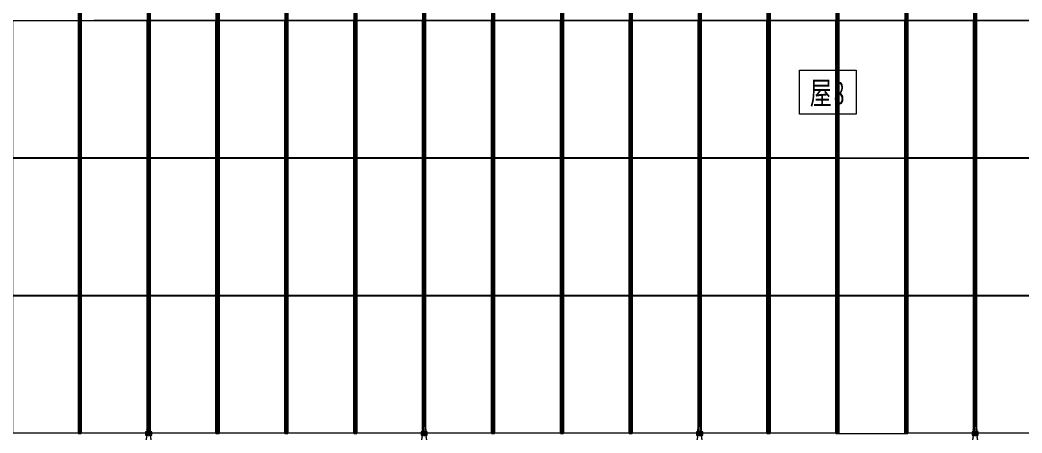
# Model space of a CAD drawing. Header units: millimetres. Extents: x 124696 to 347024, y 412631 to 564609.
# Drawn here: x 251071 to 267438, y 469861 to 476606 of the extents above; entities that cross this region are included whole.
import ezdxf

# ---------------------------------------------------------------- set-up
doc = ezdxf.new("R2010")
doc.units = ezdxf.units.MM
doc.header["$LTSCALE"] = 1500
doc.header["$MEASUREMENT"] = 0
doc.linetypes.add('二层平面图$0$轴网线_12_3_3_3 mm', pattern=[21, 12, -3, 3, -3])
doc.layers.add('0-建筑底图', color=7, linetype='Continuous')
for name, color, linetype, lineweight in [('二层平面图$0$A-LINE', 7, 'Continuous', 9), ('二层平面图$0$A-NORM-MODEL', 6, 'Continuous', 9), ('二层平面图$0$A-WALL-CURT-PANEL-2', 7, 'Continuous', 9), ('二层平面图$0$A-WALL-CURT-STILE-2', 7, 'Continuous', 9), ('二层平面图$0$ANNO-DOTE-1', 10, '二层平面图$0$轴网线_12_3_3_3 mm', 15), ('二层平面图$0$ANNO-TEXT', 7, 'Continuous', 15), ('二层平面图$0$ANNO-TEXT-1', 1, 'Continuous', 15)]:
    doc.layers.add(name, color=color, linetype=linetype, lineweight=lineweight)
doc.styles.add('二层平面图$0$黑体', font='simhei.ttf', dxfattribs={"width": 0.7, "height": 375})

# ---------------------------------------------------------------- blocks, each defined once
blk = doc.blocks.new('二层平面图$0$拉锁节点_泳池屋面2 - 拉锁节点_泳池屋面2-8581170-104-2F')
at = {"layer": '二层平面图$0$A-LINE'}
for p, q in [((-143, 51), (-197, 41)), ((-49, 32), (-2, 32)), ((43, 10), (-41, 10)), ((-25, 50), (-25, 32)), ((0, 50), (-25, 50)), ((-25, 12), (-25, 10)), ((25, 50), (0, 50)), ((25, 32), (25, 50)), ((25, 10), (25, 12)), ((43, 10), (107, 10)), ((-197, -41), (-143, -51)), ((-2, -32), (-49, -32)), ((-41, -10), (43, -10)), ((-25, -10), (-25, -12)), ((-25, -32), (-25, -50)), ((-25, -50), (0, -50)), ((0, -50), (25, -50)), ((25, -12), (25, -10)), ((25, -50), (25, -32)), ((107, -10), (43, -10))]:
    blk.add_line(p, q, dxfattribs=at)
at = {"layer": '二层平面图$0$A-LINE', "flags": 128}
for points in [[(-40, 12), (-21, 12), (-1, 12)], [(67, 32), (69, 29), (70, 26), (71, 24), (71, 22), (72, 20), (72, 19), (73, 17), (73, 16), (73, 15), (73, 14), (74, 12), (74, 12)], [(-1, -12), (-21, -12), (-40, -12)], [(67, -32), (69, -29), (70, -26), (71, -24), (71, -22), (72, -20), (72, -19), (73, -17), (73, -16), (73, -15), (73, -14), (74, -12), (74, -12)]]:
    blk.add_lwpolyline(points, dxfattribs=at)
at = {"layer": '二层平面图$0$A-LINE'}
for start_param, end_param in [(0.030255, 1.251201), (1.890392, 3.111338)]:
    blk.add_ellipse((-197, 0), major_axis=(0, 41), ratio=0.169005, start_param=start_param, end_param=end_param, dxfattribs=at)
for points, knots in [([(-49, 32), (-53, 33), (-61, 34), (-71, 36), (-79, 38), (-85, 39), (-89, 40), (-93, 41), (-96, 42), (-99, 42), (-103, 43), (-108, 44), (-113, 45), (-116, 45), (-118, 46), (-119, 46), (-120, 46), (-122, 47), (-125, 47), (-130, 48), (-134, 49), (-137, 49), (-139, 50), (-140, 50), (-140, 50), (-142, 50), (-143, 50), (-143, 50), (-143, 50)], [-1, -1, -1, -1, -0.9444444, -0.8888889, -0.8611111, -0.8333333, -0.8055556, -0.7916667, -0.7777778, -0.7638889, -0.75, -0.7222222, -0.6944444, -0.6805556, -0.6736111, -0.6666667, -0.6597222, -0.6527778, -0.6388889, -0.6111111, -0.5833333, -0.5694444, -0.5555556, -0.5486111, -0.5416667, -0.5277778, -0.5, -0.4930197, -0.4930197, -0.4930197, -0.4930197]), ([(67, 32), (67, 32), (67, 32), (64, 32), (58, 32), (49, 32), (38, 32), (26, 32), (12, 32), (3, 32), (-2, 32)], [-0.4511759, -0.4511759, -0.4511759, -0.4511759, -0.4117647, -0.3529412, -0.2941176, -0.2352941, -0.1764706, -0.1176471, -0.0588235, 0, 0, 0, 0]), ([(-1, 12), (4, 12), (13, 12), (27, 12), (40, 12), (51, 12), (61, 12), (67, 12), (70, 12), (72, 12), (73, 12), (74, 12), (74, 12)], [-1, -1, -1, -1, -0.9444444, -0.8888889, -0.8333333, -0.7777778, -0.7222222, -0.6666667, -0.6388889, -0.6111111, -0.5833333, -0.5555556, -0.5555556, -0.5555556, -0.5555556]), ([(-143, -50), (-143, -50), (-143, -50), (-142, -50), (-140, -50), (-140, -50), (-139, -50), (-137, -49), (-134, -49), (-130, -48), (-125, -47), (-122, -47), (-120, -46), (-119, -46), (-118, -46), (-116, -45), (-113, -45), (-108, -44), (-103, -43), (-99, -42), (-96, -42), (-93, -41), (-89, -40), (-85, -39), (-79, -38), (-71, -36), (-61, -34), (-53, -33), (-49, -32)], [-0.5073636, -0.5073636, -0.5073636, -0.5073636, -0.5, -0.4722222, -0.4583333, -0.4513889, -0.4444444, -0.4305556, -0.4166667, -0.3888889, -0.3611111, -0.3472222, -0.3402778, -0.3333333, -0.3263889, -0.3194444, -0.3055556, -0.2777778, -0.25, -0.2361111, -0.2222222, -0.2083333, -0.1944444, -0.1666667, -0.1388889, -0.1111111, -0.0555556, 0, 0, 0, 0]), ([(-2, -32), (2, -32), (7, -32), (14, -32), (21, -32), (29, -32), (39, -32), (49, -32), (58, -32), (64, -32), (67, -32), (67, -32), (67, -32)], [-1, -1, -1, -1, -0.9558824, -0.9338235, -0.9117647, -0.8676471, -0.8235294, -0.7647059, -0.7058824, -0.6470588, -0.5882353, -0.5485298, -0.5485298, -0.5485298, -0.5485298])]:
    blk.add_open_spline(points, degree=3, knots=knots, dxfattribs=at)
for points in [[(-40, 0), (-40, 2), (-40, 6), (-40, 10), (-40, 12)], [(-40, -12), (-40, -10), (-40, -6), (-40, -2), (-40, 0)], [(74, -12), (74, -12), (72, -12), (68, -12), (61, -12), (51, -12), (40, -12), (27, -12), (13, -12), (4, -12), (-1, -12)]]:
    blk.add_open_spline(points, degree=3, dxfattribs=at)
at = {"layer": '二层平面图$0$A-NORM-MODEL'}
for start_param, end_param in [(4.712389, 6.31344), (3.111338, 4.712389)]:
    blk.add_ellipse((-197, 0), major_axis=(0, 41), ratio=0.169005, start_param=start_param, end_param=end_param, dxfattribs=at)
for points, knots in [([(-143, 50), (-143, 50), (-144, 50), (-143, 50), (-143, 50), (-143, 50), (-143, 50)], [-0.49301965, -0.49301965, -0.49301965, -0.49301965, -0.47222222, -0.45833333, -0.45138889, -0.44444444, -0.44444444, -0.44444444, -0.44444444]), ([(-143, -50), (-143, -50), (-143, -50), (-143, -50), (-144, -50), (-143, -50), (-143, -50)], [-0.55555556, -0.55555556, -0.55555556, -0.55555556, -0.54861111, -0.54166667, -0.52777778, -0.50736357, -0.50736357, -0.50736357, -0.50736357])]:
    blk.add_open_spline(points, degree=3, knots=knots, dxfattribs=at)
for points in [[(67, 32), (67, 32), (67, 32), (67, 32)], [(67, -32), (67, -32), (67, -32), (67, -32)]]:
    blk.add_open_spline(points, degree=3, dxfattribs=at)
blk = doc.blocks.new('二层平面图$0$拉锁节点_泳池屋面2 - 拉锁节点_泳池屋面2-V401-104-2F')
at = {"layer": '二层平面图$0$A-LINE'}
for p, q in [((-143, 51), (-197, 41)), ((-49, 32), (-2, 32)), ((43, 10), (-41, 10)), ((-25, 50), (-25, 32)), ((0, 50), (-25, 50)), ((-25, 12), (-25, 10)), ((25, 50), (0, 50)), ((25, 32), (25, 50)), ((25, 10), (25, 12)), ((43, 10), (107, 10)), ((-197, -41), (-143, -51)), ((-2, -32), (-49, -32)), ((-41, -10), (43, -10)), ((-25, -10), (-25, -12)), ((-25, -32), (-25, -50)), ((-25, -50), (0, -50)), ((0, -50), (25, -50)), ((25, -12), (25, -10)), ((25, -50), (25, -32)), ((107, -10), (43, -10))]:
    blk.add_line(p, q, dxfattribs=at)
at = {"layer": '二层平面图$0$A-LINE', "flags": 128}
for points in [[(-40, 12), (-21, 12), (-1, 12)], [(67, 32), (69, 29), (70, 26), (71, 24), (71, 22), (72, 20), (72, 19), (73, 17), (73, 16), (73, 15), (73, 14), (74, 12), (74, 12)], [(-1, -12), (-21, -12), (-40, -12)], [(67, -32), (69, -29), (70, -26), (71, -24), (71, -22), (72, -20), (72, -19), (73, -17), (73, -16), (73, -15), (73, -14), (74, -12), (74, -12)]]:
    blk.add_lwpolyline(points, dxfattribs=at)
at = {"layer": '二层平面图$0$A-LINE'}
for start_param, end_param in [(0.030255, 1.220408), (1.890392, 3.111338)]:
    blk.add_ellipse((-197, 0), major_axis=(0, 41), ratio=0.169005, start_param=start_param, end_param=end_param, dxfattribs=at)
for points, knots in [([(-49, 32), (-53, 33), (-61, 34), (-71, 36), (-79, 38), (-85, 39), (-89, 40), (-93, 41), (-96, 42), (-99, 42), (-103, 43), (-108, 44), (-113, 45), (-116, 45), (-118, 46), (-119, 46), (-120, 46), (-122, 47), (-125, 47), (-130, 48), (-134, 49), (-137, 49), (-139, 50), (-140, 50), (-140, 50), (-142, 50), (-143, 50), (-143, 50), (-143, 50)], [-1, -1, -1, -1, -0.9444444, -0.8888889, -0.8611111, -0.8333333, -0.8055556, -0.7916667, -0.7777778, -0.7638889, -0.75, -0.7222222, -0.6944444, -0.6805556, -0.6736111, -0.6666667, -0.6597222, -0.6527778, -0.6388889, -0.6111111, -0.5833333, -0.5694444, -0.5555556, -0.5486111, -0.5416667, -0.5277778, -0.5, -0.4930197, -0.4930197, -0.4930197, -0.4930197]), ([(67, 32), (67, 32), (67, 32), (64, 32), (58, 32), (49, 32), (38, 32), (26, 32), (12, 32), (3, 32), (-2, 32)], [-0.4511759, -0.4511759, -0.4511759, -0.4511759, -0.4117647, -0.3529412, -0.2941176, -0.2352941, -0.1764706, -0.1176471, -0.0588235, 0, 0, 0, 0]), ([(-1, 12), (4, 12), (13, 12), (27, 12), (40, 12), (51, 12), (61, 12), (67, 12), (70, 12), (72, 12), (73, 12), (74, 12), (74, 12)], [-1, -1, -1, -1, -0.9444444, -0.8888889, -0.8333333, -0.7777778, -0.7222222, -0.6666667, -0.6388889, -0.6111111, -0.5833333, -0.5555556, -0.5555556, -0.5555556, -0.5555556]), ([(-143, -50), (-143, -50), (-143, -50), (-142, -50), (-140, -50), (-140, -50), (-139, -50), (-137, -49), (-134, -49), (-130, -48), (-125, -47), (-122, -47), (-120, -46), (-119, -46), (-118, -46), (-116, -45), (-113, -45), (-108, -44), (-103, -43), (-99, -42), (-96, -42), (-93, -41), (-89, -40), (-85, -39), (-79, -38), (-71, -36), (-61, -34), (-53, -33), (-49, -32)], [-0.5073636, -0.5073636, -0.5073636, -0.5073636, -0.5, -0.4722222, -0.4583333, -0.4513889, -0.4444444, -0.4305556, -0.4166667, -0.3888889, -0.3611111, -0.3472222, -0.3402778, -0.3333333, -0.3263889, -0.3194444, -0.3055556, -0.2777778, -0.25, -0.2361111, -0.2222222, -0.2083333, -0.1944444, -0.1666667, -0.1388889, -0.1111111, -0.0555556, 0, 0, 0, 0]), ([(-2, -32), (2, -32), (7, -32), (14, -32), (21, -32), (29, -32), (39, -32), (49, -32), (58, -32), (64, -32), (67, -32), (67, -32), (67, -32)], [-1, -1, -1, -1, -0.9558824, -0.9338235, -0.9117647, -0.8676471, -0.8235294, -0.7647059, -0.7058824, -0.6470588, -0.5882353, -0.5485298, -0.5485298, -0.5485298, -0.5485298])]:
    blk.add_open_spline(points, degree=3, knots=knots, dxfattribs=at)
for points in [[(-40, 0), (-40, 2), (-40, 6), (-40, 10), (-40, 12)], [(-40, -12), (-40, -10), (-40, -6), (-40, -2), (-40, 0)], [(74, -12), (74, -12), (72, -12), (68, -12), (61, -12), (51, -12), (40, -12), (27, -12), (13, -12), (4, -12), (-1, -12)]]:
    blk.add_open_spline(points, degree=3, dxfattribs=at)
at = {"layer": '二层平面图$0$A-NORM-MODEL'}
for start_param, end_param in [(4.712389, 6.31344), (3.111338, 4.712389)]:
    blk.add_ellipse((-197, 0), major_axis=(0, 41), ratio=0.169005, start_param=start_param, end_param=end_param, dxfattribs=at)
for points, knots in [([(-143, 50), (-143, 50), (-144, 50), (-143, 50), (-143, 50), (-143, 50), (-143, 50)], [-0.49301965, -0.49301965, -0.49301965, -0.49301965, -0.47222222, -0.45833333, -0.45138889, -0.44444444, -0.44444444, -0.44444444, -0.44444444]), ([(-143, -50), (-143, -50), (-143, -50), (-143, -50), (-144, -50), (-143, -50), (-143, -50)], [-0.55555556, -0.55555556, -0.55555556, -0.55555556, -0.54861111, -0.54166667, -0.52777778, -0.50736357, -0.50736357, -0.50736357, -0.50736357])]:
    blk.add_open_spline(points, degree=3, knots=knots, dxfattribs=at)
for points in [[(67, 32), (67, 32), (67, 32), (67, 32)], [(67, -32), (67, -32), (67, -32), (67, -32)]]:
    blk.add_open_spline(points, degree=3, dxfattribs=at)
blk = doc.blocks.new('二层平面图$0$系统嵌板 - 玻璃-V405-104-2F')
at = {"layer": '二层平面图$0$A-WALL-CURT-PANEL-2'}
for p, q in [((106850, 15742), (105775, 15742)), ((105775, 15742), (105775, 14625)), ((105775, 14625), (105775, 13508)), ((105775, 13508), (106850, 13508))]:
    blk.add_line(p, q, dxfattribs=at)
blk = doc.blocks.new('二层平面图$0$系统嵌板 - 玻璃-V406-104-2F')
at = {"layer": '二层平面图$0$A-WALL-CURT-PANEL-2'}
for p, q in [((106850, 17992), (105775, 17992)), ((105775, 17992), (105775, 16875)), ((105775, 16875), (105775, 15758)), ((105775, 15758), (106850, 15758))]:
    blk.add_line(p, q, dxfattribs=at)
blk = doc.blocks.new('二层平面图$0$系统嵌板 - 玻璃-V407-104-2F')
at = {"layer": '二层平面图$0$A-WALL-CURT-PANEL-2'}
for p, q in [((106850, 20242), (105775, 20242)), ((105775, 20242), (105775, 19125)), ((105775, 19125), (105775, 18008)), ((105775, 18008), (106850, 18008))]:
    blk.add_line(p, q, dxfattribs=at)
blk = doc.blocks.new('二层平面图$0$系统嵌板 - 玻璃-V494-104-2F')
at = {"layer": '二层平面图$0$A-WALL-CURT-PANEL-2'}
for p, q in [((131600, 15742), (130525, 15742)), ((130525, 15742), (130525, 14625)), ((131600, 14625), (131600, 15742)), ((130525, 14625), (130525, 13569)), ((131600, 13508), (131600, 14625)), ((130550, 13508), (131600, 13508))]:
    blk.add_line(p, q, dxfattribs=at)
blk = doc.blocks.new('二层平面图$0$系统嵌板 - 玻璃-V486-104-2F')
at = {"layer": '二层平面图$0$A-WALL-CURT-PANEL-2'}
for p, q in [((133850, 17992), (132775, 17992)), ((132775, 17992), (132775, 16875)), ((133850, 16875), (133850, 17992)), ((132775, 16875), (132775, 15758)), ((133850, 15758), (133850, 16875)), ((132775, 15758), (133850, 15758))]:
    blk.add_line(p, q, dxfattribs=at)
blk = doc.blocks.new('二层平面图$0$系统嵌板 - 玻璃-V487-104-2F')
at = {"layer": '二层平面图$0$A-WALL-CURT-PANEL-2'}
for p, q in [((133850, 20242), (132775, 20242)), ((132775, 20242), (132775, 19125)), ((133850, 19125), (133850, 20242)), ((132775, 19125), (132775, 18008)), ((133850, 18008), (133850, 19125)), ((132775, 18008), (133850, 18008))]:
    blk.add_line(p, q, dxfattribs=at)
blk = doc.blocks.new('二层平面图$0$系统嵌板 - 玻璃-V498-104-2F')
at = {"layer": '二层平面图$0$A-WALL-CURT-PANEL-2'}
for p, q in [((130475, 15742), (129400, 15742)), ((129400, 15742), (129400, 14625)), ((130475, 14625), (130475, 15742)), ((129400, 14625), (129400, 13508)), ((130475, 13569), (130475, 14625)), ((129400, 13508), (130450, 13508))]:
    blk.add_line(p, q, dxfattribs=at)
blk = doc.blocks.new('二层平面图$0$系统嵌板 - 玻璃-V485-104-2F')
at = {"layer": '二层平面图$0$A-WALL-CURT-PANEL-2'}
for p, q in [((133850, 15742), (132775, 15742)), ((132775, 15742), (132775, 14625)), ((133850, 14625), (133850, 15742)), ((132775, 14625), (132775, 13508)), ((133850, 13508), (133850, 14625)), ((132775, 13508), (133850, 13508))]:
    blk.add_line(p, q, dxfattribs=at)
blk = doc.blocks.new('二层平面图$0$系统嵌板 - 玻璃-V506-104-2F')
at = {"layer": '二层平面图$0$A-WALL-CURT-PANEL-2'}
for p, q in [((120350, 15742), (119275, 15742)), ((119275, 15742), (119275, 14625)), ((120350, 14625), (120350, 15742)), ((119275, 14625), (119275, 13501)), ((120350, 13501), (120350, 14625)), ((119275, 13501), (120350, 13501))]:
    blk.add_line(p, q, dxfattribs=at)
blk = doc.blocks.new('二层平面图$0$系统嵌板 - 玻璃-V507-104-2F')
at = {"layer": '二层平面图$0$A-WALL-CURT-PANEL-2'}
for p, q in [((120350, 18000), (119275, 18000)), ((119275, 18000), (119275, 16875)), ((120350, 16875), (120350, 18000)), ((119275, 16875), (119275, 15758)), ((120350, 15758), (120350, 16875)), ((119275, 15758), (120350, 15758))]:
    blk.add_line(p, q, dxfattribs=at)
blk = doc.blocks.new('二层平面图$0$系统嵌板 - 玻璃-V508-104-2F')
at = {"layer": '二层平面图$0$A-WALL-CURT-PANEL-2'}
for p, q in [((120350, 20242), (119275, 20242)), ((119275, 20242), (119275, 19125)), ((120350, 19125), (120350, 20242)), ((119275, 19125), (119275, 18000)), ((120350, 18000), (120350, 19125)), ((119275, 18000), (120350, 18000))]:
    blk.add_line(p, q, dxfattribs=at)
blk = doc.blocks.new('二层平面图$0$矩形竖梃 - 泳池固定屋面龙骨_边-V532-104-2F')
at = {"layer": '二层平面图$0$A-WALL-CURT-STILE-2'}
for p, q in [((106850, 14625), (106850, 13501)), ((106865, 14625), (106865, 13500)), ((106885, 14625), (106885, 13500)), ((106900, 14625), (106900, 13501)), ((106850, 13501), (106865, 13500)), ((106865, 13500), (106885, 13500)), ((106885, 13500), (106900, 13501))]:
    blk.add_line(p, q, dxfattribs=at)
blk = doc.blocks.new('二层平面图$0$矩形竖梃 - 泳池固定屋面龙骨_边-V533-104-2F')
at = {"layer": '二层平面图$0$A-WALL-CURT-STILE-2'}
for p, q in [((106865, 15750), (106850, 15750)), ((106850, 15750), (106850, 14625)), ((106885, 15750), (106865, 15750)), ((106865, 15750), (106865, 14625)), ((106900, 15750), (106885, 15750)), ((106885, 15750), (106885, 14625)), ((106900, 15750), (106900, 14625))]:
    blk.add_line(p, q, dxfattribs=at)
blk = doc.blocks.new('二层平面图$0$矩形竖梃 - 泳池固定屋面龙骨_边-V534-104-2F')
at = {"layer": '二层平面图$0$A-WALL-CURT-STILE-2'}
for p, q in [((106850, 16875), (106850, 15750)), ((106865, 16875), (106865, 15750)), ((106885, 16875), (106885, 15750)), ((106900, 16875), (106900, 15750)), ((106850, 15750), (106865, 15750)), ((106865, 15750), (106885, 15750)), ((106885, 15750), (106900, 15750))]:
    blk.add_line(p, q, dxfattribs=at)
blk = doc.blocks.new('二层平面图$0$矩形竖梃 - 泳池固定屋面龙骨_边-13232947-104-2F')
at = {"layer": '二层平面图$0$A-WALL-CURT-STILE-2'}
for p, q in [((106865, 18000), (106850, 18000)), ((106850, 18000), (106850, 16875)), ((106885, 18000), (106865, 18000)), ((106865, 18000), (106865, 16875)), ((106900, 18000), (106885, 18000)), ((106885, 18000), (106885, 16875)), ((106900, 18000), (106900, 16875))]:
    blk.add_line(p, q, dxfattribs=at)
blk = doc.blocks.new('二层平面图$0$矩形竖梃 - 泳池固定屋面龙骨_边-13232948-104-2F')
at = {"layer": '二层平面图$0$A-WALL-CURT-STILE-2'}
for p, q in [((106850, 19125), (106850, 18000)), ((106865, 19125), (106865, 18000)), ((106885, 19125), (106885, 18000)), ((106900, 19125), (106900, 18000)), ((106850, 18000), (106865, 18000)), ((106865, 18000), (106885, 18000)), ((106885, 18000), (106900, 18000))]:
    blk.add_line(p, q, dxfattribs=at)
blk = doc.blocks.new('二层平面图$0$矩形竖梃 - 泳池固定屋面龙骨_边-V535-104-2F')
at = {"layer": '二层平面图$0$A-WALL-CURT-STILE-2'}
for p, q in [((106865, 20250), (106850, 20250)), ((106850, 20250), (106850, 19125)), ((106885, 20250), (106865, 20250)), ((106865, 20250), (106865, 19125)), ((106900, 20250), (106885, 20250)), ((106885, 20250), (106885, 19125)), ((106900, 20250), (106900, 19125))]:
    blk.add_line(p, q, dxfattribs=at)
blk = doc.blocks.new('二层平面图$0$矩形竖梃 - 泳池固定屋面龙骨_边-V536-104-2F')
at = {"layer": '二层平面图$0$A-WALL-CURT-STILE-2'}
for p, q in [((106850, 21375), (106850, 20250)), ((106865, 21375), (106865, 20250)), ((106885, 21375), (106885, 20250)), ((106900, 21375), (106900, 20250)), ((106850, 20250), (106865, 20250)), ((106865, 20250), (106885, 20250)), ((106885, 20250), (106900, 20250))]:
    blk.add_line(p, q, dxfattribs=at)
blk = doc.blocks.new('二层平面图$0$矩形竖梃 - 泳池固定屋面龙骨_中-V589-104-2F')
at = {"layer": '二层平面图$0$A-WALL-CURT-STILE-2'}
for p, q in [((130475, 14625), (130475, 13569)), ((130490, 14625), (130490, 13607)), ((130510, 14625), (130510, 13607)), ((130525, 14625), (130525, 13569))]:
    blk.add_line(p, q, dxfattribs=at)
blk = doc.blocks.new('二层平面图$0$矩形竖梃 - 泳池固定屋面龙骨_中-V571-104-2F')
at = {"layer": '二层平面图$0$A-WALL-CURT-STILE-2'}
for p, q in [((133865, 15750), (133850, 15750)), ((133850, 15750), (133850, 14625)), ((133885, 15750), (133865, 15750)), ((133865, 15750), (133865, 14625)), ((133900, 15750), (133885, 15750)), ((133885, 15750), (133885, 14625)), ((133900, 15750), (133900, 14625))]:
    blk.add_line(p, q, dxfattribs=at)
blk = doc.blocks.new('二层平面图$0$矩形竖梃 - 泳池固定屋面龙骨_中-V572-104-2F')
at = {"layer": '二层平面图$0$A-WALL-CURT-STILE-2'}
for p, q in [((133850, 16875), (133850, 15750)), ((133865, 16875), (133865, 15750)), ((133885, 16875), (133885, 15750)), ((133900, 16875), (133900, 15750)), ((133850, 15750), (133865, 15750)), ((133865, 15750), (133885, 15750)), ((133885, 15750), (133900, 15750))]:
    blk.add_line(p, q, dxfattribs=at)
blk = doc.blocks.new('二层平面图$0$矩形竖梃 - 泳池固定屋面龙骨_中-V573-104-2F')
at = {"layer": '二层平面图$0$A-WALL-CURT-STILE-2'}
for p, q in [((133865, 18000), (133850, 18000)), ((133850, 18000), (133850, 16875)), ((133885, 18000), (133865, 18000)), ((133865, 18000), (133865, 16875)), ((133900, 18000), (133885, 18000)), ((133885, 18000), (133885, 16875)), ((133900, 18000), (133900, 16875))]:
    blk.add_line(p, q, dxfattribs=at)
blk = doc.blocks.new('二层平面图$0$矩形竖梃 - 泳池固定屋面龙骨_中-13232951-104-2F')
at = {"layer": '二层平面图$0$A-WALL-CURT-STILE-2'}
for p, q in [((133850, 19125), (133850, 18000)), ((133865, 19125), (133865, 18000)), ((133885, 19125), (133885, 18000)), ((133900, 19125), (133900, 18000)), ((133850, 18000), (133865, 18000)), ((133865, 18000), (133885, 18000)), ((133885, 18000), (133900, 18000))]:
    blk.add_line(p, q, dxfattribs=at)
blk = doc.blocks.new('二层平面图$0$矩形竖梃 - 泳池固定屋面龙骨_中-V574-104-2F')
at = {"layer": '二层平面图$0$A-WALL-CURT-STILE-2'}
for p, q in [((133865, 20250), (133850, 20250)), ((133850, 20250), (133850, 19125)), ((133885, 20250), (133865, 20250)), ((133865, 20250), (133865, 19125)), ((133900, 20250), (133885, 20250)), ((133885, 20250), (133885, 19125)), ((133900, 20250), (133900, 19125))]:
    blk.add_line(p, q, dxfattribs=at)
blk = doc.blocks.new('二层平面图$0$矩形竖梃 - 泳池固定屋面龙骨_中-13232940-104-2F')
at = {"layer": '二层平面图$0$A-WALL-CURT-STILE-2'}
for p, q in [((133850, 21375), (133850, 20250)), ((133865, 21375), (133865, 20250)), ((133885, 21375), (133885, 20250)), ((133900, 21375), (133900, 20250)), ((133850, 20250), (133865, 20250)), ((133865, 20250), (133885, 20250)), ((133885, 20250), (133900, 20250))]:
    blk.add_line(p, q, dxfattribs=at)
blk = doc.blocks.new('二层平面图$0$矩形竖梃 - 泳池固定屋面龙骨_中-V570-104-2F')
at = {"layer": '二层平面图$0$A-WALL-CURT-STILE-2'}
for p, q in [((133850, 14625), (133850, 13501)), ((133865, 14625), (133865, 13500)), ((133885, 14625), (133885, 13500)), ((133900, 14625), (133900, 13501)), ((133850, 13501), (133865, 13500)), ((133865, 13500), (133885, 13500)), ((133885, 13500), (133900, 13501))]:
    blk.add_line(p, q, dxfattribs=at)
blk = doc.blocks.new('二层平面图$0$矩形竖梃 - 幕墙龙骨_30_150-8792819-104-2F')
at = {"layer": '二层平面图$0$A-WALL-CURT-STILE-2'}
for p, q in [((107700, 20242), (107700, 20258)), ((107850, 20258), (107850, 20242)), ((107700, 17992), (107700, 18008)), ((107850, 18008), (107850, 17992)), ((107700, 15742), (107700, 15758)), ((107850, 15758), (107850, 15742))]:
    blk.add_line(p, q, dxfattribs=at)
blk = doc.blocks.new('二层平面图')
at = {"layer": '二层平面图$0$ANNO-DOTE-1', "color": 8}
for p, q in [((112500, -6710.3), (112500, 86692)), ((121500, -6710.3), (121500, 86692)), ((-18896.2, 20250), (161528.2, 20250)), ((-18896.2, 15750), (161528.2, 15750))]:
    blk.add_line(p, q, dxfattribs=at)
at = {"layer": '二层平面图$0$ANNO-TEXT-1', "color": 8, "flags": 128}
blk.add_lwpolyline([(118634.2, 19432.5), (119559.6, 19432.5), (119559.6, 18718.5), (118634.2, 18718.5)], close=True, dxfattribs=at)
at = {"layer": '二层平面图$0$A-NORM-MODEL', "color": 8, "rotation": 90.0000000000001}
for name, p in [('二层平面图$0$拉锁节点_泳池屋面2 - 拉锁节点_泳池屋面2-V401-104-2F', (108000, 13500)), ('二层平面图$0$拉锁节点_泳池屋面2 - 拉锁节点_泳池屋面2-8581170-104-2F', (112500, 13500)), ('二层平面图$0$拉锁节点_泳池屋面2 - 拉锁节点_泳池屋面2-8581170-104-2F', (117000, 13500)), ('二层平面图$0$拉锁节点_泳池屋面2 - 拉锁节点_泳池屋面2-8581170-104-2F', (121500, 13500))]:
    blk.add_blockref(name, p, dxfattribs=at)
at = {"layer": '二层平面图$0$A-WALL-CURT-PANEL-2', "color": 8}
for name, p in [('二层平面图$0$系统嵌板 - 玻璃-V407-104-2F', (0, 0)), ('二层平面图$0$系统嵌板 - 玻璃-V487-104-2F', (-25875, 0)), ('二层平面图$0$系统嵌板 - 玻璃-V487-104-2F', (-24750, 0)), ('二层平面图$0$系统嵌板 - 玻璃-V487-104-2F', (-23625, 0)), ('二层平面图$0$系统嵌板 - 玻璃-V487-104-2F', (-22500, 0)), ('二层平面图$0$系统嵌板 - 玻璃-V487-104-2F', (-21375, 0)), ('二层平面图$0$系统嵌板 - 玻璃-V487-104-2F', (-20250, 0)), ('二层平面图$0$系统嵌板 - 玻璃-V487-104-2F', (-19125, 0)), ('二层平面图$0$系统嵌板 - 玻璃-V487-104-2F', (-18000, 0)), ('二层平面图$0$系统嵌板 - 玻璃-V487-104-2F', (-16875, 0)), ('二层平面图$0$系统嵌板 - 玻璃-V487-104-2F', (-15750, 0)), ('二层平面图$0$系统嵌板 - 玻璃-V487-104-2F', (-14625, 0)), ('二层平面图$0$系统嵌板 - 玻璃-V508-104-2F', (0, 0)), ('二层平面图$0$系统嵌板 - 玻璃-V487-104-2F', (-12375, 0)), ('二层平面图$0$系统嵌板 - 玻璃-V487-104-2F', (-11250, 0)), ('二层平面图$0$系统嵌板 - 玻璃-V406-104-2F', (0, 0)), ('二层平面图$0$系统嵌板 - 玻璃-V486-104-2F', (-25875, 0)), ('二层平面图$0$系统嵌板 - 玻璃-V486-104-2F', (-24750, 0)), ('二层平面图$0$系统嵌板 - 玻璃-V486-104-2F', (-23625, 0)), ('二层平面图$0$系统嵌板 - 玻璃-V486-104-2F', (-22500, 0)), ('二层平面图$0$系统嵌板 - 玻璃-V486-104-2F', (-21375, 0)), ('二层平面图$0$系统嵌板 - 玻璃-V486-104-2F', (-20250, 0)), ('二层平面图$0$系统嵌板 - 玻璃-V486-104-2F', (-19125, 0)), ('二层平面图$0$系统嵌板 - 玻璃-V486-104-2F', (-18000, 0)), ('二层平面图$0$系统嵌板 - 玻璃-V486-104-2F', (-16875, 0)), ('二层平面图$0$系统嵌板 - 玻璃-V486-104-2F', (-15750, 0)), ('二层平面图$0$系统嵌板 - 玻璃-V486-104-2F', (-14625, 0)), ('二层平面图$0$系统嵌板 - 玻璃-V507-104-2F', (0, 0)), ('二层平面图$0$系统嵌板 - 玻璃-V486-104-2F', (-12375, 0)), ('二层平面图$0$系统嵌板 - 玻璃-V486-104-2F', (-11250, 0)), ('二层平面图$0$系统嵌板 - 玻璃-V405-104-2F', (0, 0)), ('二层平面图$0$系统嵌板 - 玻璃-V498-104-2F', (-22500, 0)), ('二层平面图$0$系统嵌板 - 玻璃-V494-104-2F', (-22500, 0)), ('二层平面图$0$系统嵌板 - 玻璃-V485-104-2F', (-23625, 0)), ('二层平面图$0$系统嵌板 - 玻璃-V485-104-2F', (-22500, 0)), ('二层平面图$0$系统嵌板 - 玻璃-V498-104-2F', (-18000, 0)), ('二层平面图$0$系统嵌板 - 玻璃-V494-104-2F', (-18000, 0)), ('二层平面图$0$系统嵌板 - 玻璃-V485-104-2F', (-19125, 0)), ('二层平面图$0$系统嵌板 - 玻璃-V485-104-2F', (-18000, 0)), ('二层平面图$0$系统嵌板 - 玻璃-V498-104-2F', (-13500, 0)), ('二层平面图$0$系统嵌板 - 玻璃-V494-104-2F', (-13500, 0)), ('二层平面图$0$系统嵌板 - 玻璃-V485-104-2F', (-14625, 0)), ('二层平面图$0$系统嵌板 - 玻璃-V506-104-2F', (0, 0)), ('二层平面图$0$系统嵌板 - 玻璃-V498-104-2F', (-9000, 0)), ('二层平面图$0$系统嵌板 - 玻璃-V494-104-2F', (-9000, 0))]:
    blk.add_blockref(name, p, dxfattribs=at)
at = {"layer": '二层平面图$0$A-WALL-CURT-STILE-2', "color": 8}
for name, p in [('二层平面图$0$矩形竖梃 - 幕墙龙骨_30_150-8792819-104-2F', (0, 0)), ('二层平面图$0$矩形竖梃 - 泳池固定屋面龙骨_边-V536-104-2F', (0, 0)), ('二层平面图$0$矩形竖梃 - 泳池固定屋面龙骨_中-13232940-104-2F', (-25875, 0)), ('二层平面图$0$矩形竖梃 - 泳池固定屋面龙骨_中-13232940-104-2F', (-24750, 0)), ('二层平面图$0$矩形竖梃 - 泳池固定屋面龙骨_中-13232940-104-2F', (-23625, 0)), ('二层平面图$0$矩形竖梃 - 泳池固定屋面龙骨_中-13232940-104-2F', (-22500, 0)), ('二层平面图$0$矩形竖梃 - 泳池固定屋面龙骨_中-13232940-104-2F', (-21375, 0)), ('二层平面图$0$矩形竖梃 - 泳池固定屋面龙骨_中-13232940-104-2F', (-20250, 0)), ('二层平面图$0$矩形竖梃 - 泳池固定屋面龙骨_中-13232940-104-2F', (-19125, 0)), ('二层平面图$0$矩形竖梃 - 泳池固定屋面龙骨_中-13232940-104-2F', (-18000, 0)), ('二层平面图$0$矩形竖梃 - 泳池固定屋面龙骨_中-13232940-104-2F', (-16875, 0)), ('二层平面图$0$矩形竖梃 - 泳池固定屋面龙骨_中-13232940-104-2F', (-15750, 0)), ('二层平面图$0$矩形竖梃 - 泳池固定屋面龙骨_中-13232940-104-2F', (-14625, 0)), ('二层平面图$0$矩形竖梃 - 泳池固定屋面龙骨_中-13232940-104-2F', (-13500, 0)), ('二层平面图$0$矩形竖梃 - 泳池固定屋面龙骨_中-13232940-104-2F', (-12375, 0)), ('二层平面图$0$矩形竖梃 - 泳池固定屋面龙骨_边-V535-104-2F', (0, 0)), ('二层平面图$0$矩形竖梃 - 泳池固定屋面龙骨_中-V574-104-2F', (-25875, 0)), ('二层平面图$0$矩形竖梃 - 泳池固定屋面龙骨_中-V574-104-2F', (-24750, 0)), ('二层平面图$0$矩形竖梃 - 泳池固定屋面龙骨_中-V574-104-2F', (-23625, 0)), ('二层平面图$0$矩形竖梃 - 泳池固定屋面龙骨_中-V574-104-2F', (-22500, 0)), ('二层平面图$0$矩形竖梃 - 泳池固定屋面龙骨_中-V574-104-2F', (-21375, 0)), ('二层平面图$0$矩形竖梃 - 泳池固定屋面龙骨_中-V574-104-2F', (-20250, 0)), ('二层平面图$0$矩形竖梃 - 泳池固定屋面龙骨_中-V574-104-2F', (-19125, 0)), ('二层平面图$0$矩形竖梃 - 泳池固定屋面龙骨_中-V574-104-2F', (-18000, 0)), ('二层平面图$0$矩形竖梃 - 泳池固定屋面龙骨_中-V574-104-2F', (-16875, 0)), ('二层平面图$0$矩形竖梃 - 泳池固定屋面龙骨_中-V574-104-2F', (-15750, 0)), ('二层平面图$0$矩形竖梃 - 泳池固定屋面龙骨_中-V574-104-2F', (-14625, 0)), ('二层平面图$0$矩形竖梃 - 泳池固定屋面龙骨_中-V574-104-2F', (-13500, 0)), ('二层平面图$0$矩形竖梃 - 泳池固定屋面龙骨_中-V574-104-2F', (-12375, 0)), ('二层平面图$0$矩形竖梃 - 泳池固定屋面龙骨_边-13232948-104-2F', (0, 0)), ('二层平面图$0$矩形竖梃 - 泳池固定屋面龙骨_中-13232951-104-2F', (-25875, 0)), ('二层平面图$0$矩形竖梃 - 泳池固定屋面龙骨_中-13232951-104-2F', (-24750, 0)), ('二层平面图$0$矩形竖梃 - 泳池固定屋面龙骨_中-13232951-104-2F', (-23625, 0)), ('二层平面图$0$矩形竖梃 - 泳池固定屋面龙骨_中-13232951-104-2F', (-22500, 0)), ('二层平面图$0$矩形竖梃 - 泳池固定屋面龙骨_中-13232951-104-2F', (-21375, 0)), ('二层平面图$0$矩形竖梃 - 泳池固定屋面龙骨_中-13232951-104-2F', (-20250, 0)), ('二层平面图$0$矩形竖梃 - 泳池固定屋面龙骨_中-13232951-104-2F', (-19125, 0)), ('二层平面图$0$矩形竖梃 - 泳池固定屋面龙骨_中-13232951-104-2F', (-18000, 0)), ('二层平面图$0$矩形竖梃 - 泳池固定屋面龙骨_中-13232951-104-2F', (-16875, 0)), ('二层平面图$0$矩形竖梃 - 泳池固定屋面龙骨_中-13232951-104-2F', (-15750, 0)), ('二层平面图$0$矩形竖梃 - 泳池固定屋面龙骨_中-13232951-104-2F', (-14625, 0)), ('二层平面图$0$矩形竖梃 - 泳池固定屋面龙骨_中-13232951-104-2F', (-13500, 0)), ('二层平面图$0$矩形竖梃 - 泳池固定屋面龙骨_中-13232951-104-2F', (-12375, 0)), ('二层平面图$0$矩形竖梃 - 泳池固定屋面龙骨_边-13232947-104-2F', (0, 0)), ('二层平面图$0$矩形竖梃 - 泳池固定屋面龙骨_中-V573-104-2F', (-25875, 0)), ('二层平面图$0$矩形竖梃 - 泳池固定屋面龙骨_中-V573-104-2F', (-24750, 0)), ('二层平面图$0$矩形竖梃 - 泳池固定屋面龙骨_中-V573-104-2F', (-23625, 0)), ('二层平面图$0$矩形竖梃 - 泳池固定屋面龙骨_中-V573-104-2F', (-22500, 0)), ('二层平面图$0$矩形竖梃 - 泳池固定屋面龙骨_中-V573-104-2F', (-21375, 0)), ('二层平面图$0$矩形竖梃 - 泳池固定屋面龙骨_中-V573-104-2F', (-20250, 0)), ('二层平面图$0$矩形竖梃 - 泳池固定屋面龙骨_中-V573-104-2F', (-19125, 0)), ('二层平面图$0$矩形竖梃 - 泳池固定屋面龙骨_中-V573-104-2F', (-18000, 0)), ('二层平面图$0$矩形竖梃 - 泳池固定屋面龙骨_中-V573-104-2F', (-16875, 0)), ('二层平面图$0$矩形竖梃 - 泳池固定屋面龙骨_中-V573-104-2F', (-15750, 0)), ('二层平面图$0$矩形竖梃 - 泳池固定屋面龙骨_中-V573-104-2F', (-14625, 0)), ('二层平面图$0$矩形竖梃 - 泳池固定屋面龙骨_中-V573-104-2F', (-13500, 0)), ('二层平面图$0$矩形竖梃 - 泳池固定屋面龙骨_中-V573-104-2F', (-12375, 0)), ('二层平面图$0$矩形竖梃 - 泳池固定屋面龙骨_边-V534-104-2F', (0, 0)), ('二层平面图$0$矩形竖梃 - 泳池固定屋面龙骨_中-V572-104-2F', (-25875, 0)), ('二层平面图$0$矩形竖梃 - 泳池固定屋面龙骨_中-V572-104-2F', (-24750, 0)), ('二层平面图$0$矩形竖梃 - 泳池固定屋面龙骨_中-V572-104-2F', (-23625, 0)), ('二层平面图$0$矩形竖梃 - 泳池固定屋面龙骨_中-V572-104-2F', (-22500, 0)), ('二层平面图$0$矩形竖梃 - 泳池固定屋面龙骨_中-V572-104-2F', (-21375, 0)), ('二层平面图$0$矩形竖梃 - 泳池固定屋面龙骨_中-V572-104-2F', (-20250, 0)), ('二层平面图$0$矩形竖梃 - 泳池固定屋面龙骨_中-V572-104-2F', (-19125, 0)), ('二层平面图$0$矩形竖梃 - 泳池固定屋面龙骨_中-V572-104-2F', (-18000, 0)), ('二层平面图$0$矩形竖梃 - 泳池固定屋面龙骨_中-V572-104-2F', (-16875, 0)), ('二层平面图$0$矩形竖梃 - 泳池固定屋面龙骨_中-V572-104-2F', (-15750, 0)), ('二层平面图$0$矩形竖梃 - 泳池固定屋面龙骨_中-V572-104-2F', (-14625, 0)), ('二层平面图$0$矩形竖梃 - 泳池固定屋面龙骨_中-V572-104-2F', (-13500, 0)), ('二层平面图$0$矩形竖梃 - 泳池固定屋面龙骨_中-V572-104-2F', (-12375, 0)), ('二层平面图$0$矩形竖梃 - 泳池固定屋面龙骨_边-V533-104-2F', (0, 0)), ('二层平面图$0$矩形竖梃 - 泳池固定屋面龙骨_中-V571-104-2F', (-25875, 0)), ('二层平面图$0$矩形竖梃 - 泳池固定屋面龙骨_中-V571-104-2F', (-24750, 0)), ('二层平面图$0$矩形竖梃 - 泳池固定屋面龙骨_中-V571-104-2F', (-23625, 0)), ('二层平面图$0$矩形竖梃 - 泳池固定屋面龙骨_中-V571-104-2F', (-22500, 0)), ('二层平面图$0$矩形竖梃 - 泳池固定屋面龙骨_中-V571-104-2F', (-21375, 0)), ('二层平面图$0$矩形竖梃 - 泳池固定屋面龙骨_中-V571-104-2F', (-20250, 0)), ('二层平面图$0$矩形竖梃 - 泳池固定屋面龙骨_中-V571-104-2F', (-19125, 0)), ('二层平面图$0$矩形竖梃 - 泳池固定屋面龙骨_中-V571-104-2F', (-18000, 0)), ('二层平面图$0$矩形竖梃 - 泳池固定屋面龙骨_中-V571-104-2F', (-16875, 0)), ('二层平面图$0$矩形竖梃 - 泳池固定屋面龙骨_中-V571-104-2F', (-15750, 0)), ('二层平面图$0$矩形竖梃 - 泳池固定屋面龙骨_中-V571-104-2F', (-14625, 0)), ('二层平面图$0$矩形竖梃 - 泳池固定屋面龙骨_中-V571-104-2F', (-13500, 0)), ('二层平面图$0$矩形竖梃 - 泳池固定屋面龙骨_中-V571-104-2F', (-12375, 0)), ('二层平面图$0$矩形竖梃 - 泳池固定屋面龙骨_边-V532-104-2F', (0, 0)), ('二层平面图$0$矩形竖梃 - 泳池固定屋面龙骨_中-V589-104-2F', (-22500, 0)), ('二层平面图$0$矩形竖梃 - 泳池固定屋面龙骨_中-V570-104-2F', (-24750, 0)), ('二层平面图$0$矩形竖梃 - 泳池固定屋面龙骨_中-V570-104-2F', (-23625, 0)), ('二层平面图$0$矩形竖梃 - 泳池固定屋面龙骨_中-V570-104-2F', (-22500, 0)), ('二层平面图$0$矩形竖梃 - 泳池固定屋面龙骨_中-V589-104-2F', (-18000, 0)), ('二层平面图$0$矩形竖梃 - 泳池固定屋面龙骨_中-V570-104-2F', (-20250, 0)), ('二层平面图$0$矩形竖梃 - 泳池固定屋面龙骨_中-V570-104-2F', (-19125, 0)), ('二层平面图$0$矩形竖梃 - 泳池固定屋面龙骨_中-V570-104-2F', (-18000, 0)), ('二层平面图$0$矩形竖梃 - 泳池固定屋面龙骨_中-V589-104-2F', (-13500, 0)), ('二层平面图$0$矩形竖梃 - 泳池固定屋面龙骨_中-V570-104-2F', (-15750, 0)), ('二层平面图$0$矩形竖梃 - 泳池固定屋面龙骨_中-V570-104-2F', (-14625, 0)), ('二层平面图$0$矩形竖梃 - 泳池固定屋面龙骨_中-V570-104-2F', (-13500, 0)), ('二层平面图$0$矩形竖梃 - 泳池固定屋面龙骨_中-V589-104-2F', (-9000, 0))]:
    blk.add_blockref(name, p, dxfattribs=at)
at = {"layer": '二层平面图$0$ANNO-TEXT', "color": 8, "char_height": 375, "attachment_point": 1, "style": '二层平面图$0$黑体'}
for s, insert, width in [('\\f黑体|b0|i0|c134|p49|;\\W.7;屋', (118800.9, 19251.9), 471.392), ('\\f黑体|b0|i0|c134|p49|;\\W.7;8', (119189.8, 19251.9), 235.696)]:
    blk.add_mtext(s, dxfattribs=dict(at, insert=insert, width=width))

msp = doc.modelspace()

# ---------------------------------------------------------------- block references
at = {"layer": '0-建筑底图'}
msp.add_blockref('二层平面图', (145172, 456352), dxfattribs=at)

doc.saveas('drawing.dxf')
